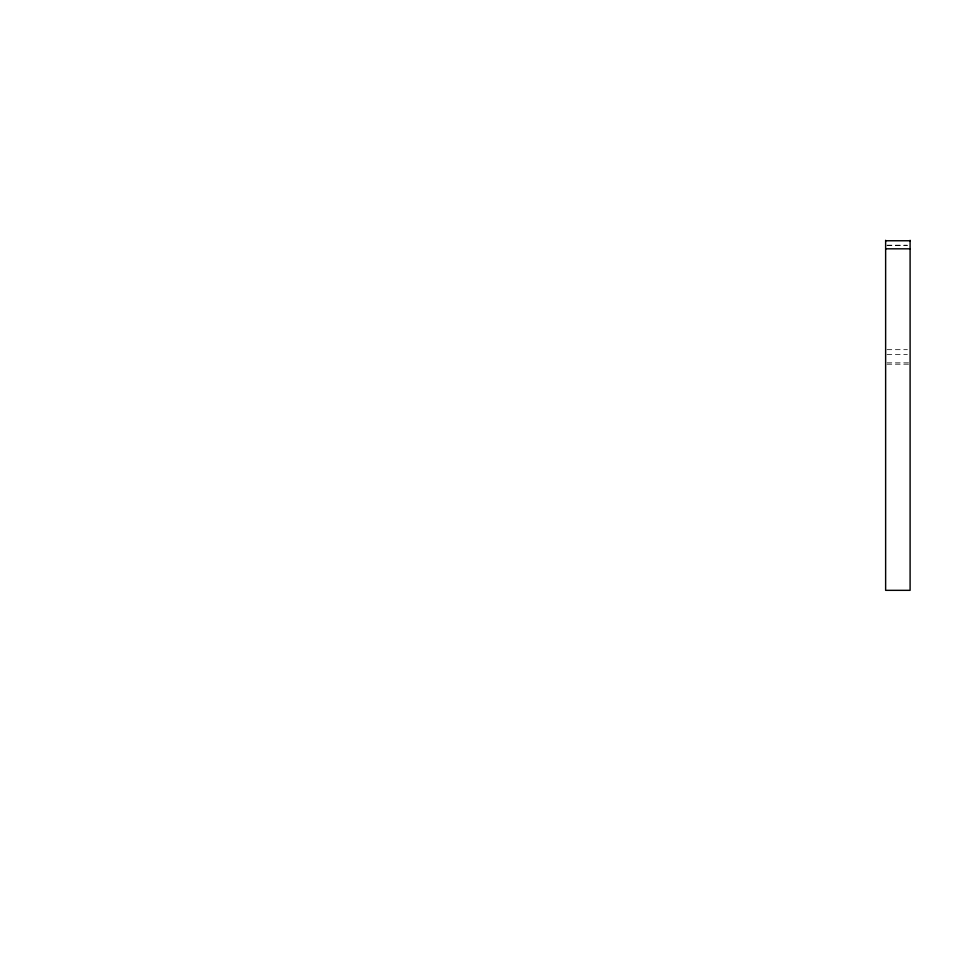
<?xml version="1.0" encoding="UTF-8"?>
<svg xmlns="http://www.w3.org/2000/svg" width="958" height="958" viewBox="0 0 958 958"><rect width="100%" height="100%" fill="white"/><g stroke="black" fill="none" stroke-linecap="round" stroke-linejoin="round"><path stroke-width="0.72" stroke-dasharray="4.79 3.59" d="M887.072 245.2L907.226 245.2M886.988 245.464L907.382 245.464M886.988 349.67L907.382 349.67M886.988 354.376L907.382 354.376M886.988 362.843L910.1 362.843M886.988 364.196L910.1 364.196"/><path stroke-width="1.44" d="M885.635 240.757L910.1 240.757M885.635 248.817L910.1 248.817M910.1 240.302L910.1 590.332L885.635 590.332L885.635 240.302"/></g></svg>
